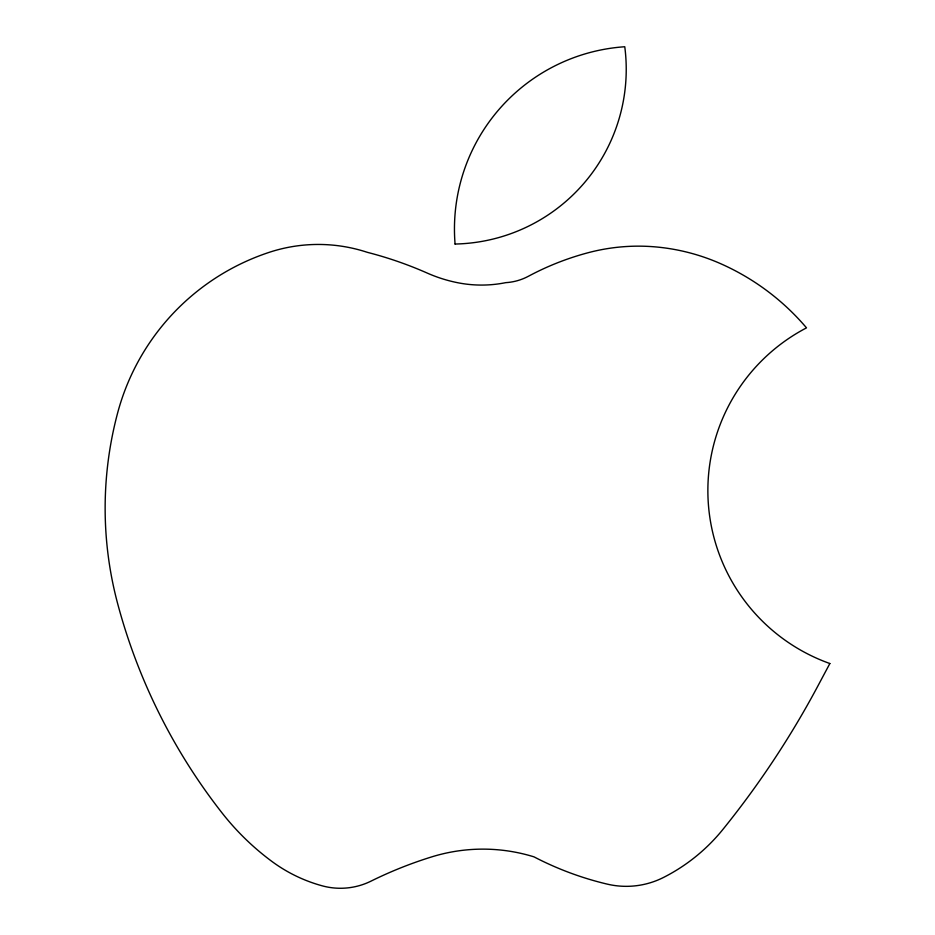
<?xml version="1.0" encoding="UTF-8"?>
<svg xmlns="http://www.w3.org/2000/svg" width="935" height="935" viewBox="0 0 935 935"><rect width="100%" height="100%" fill="white"/><g stroke="black" fill="none" stroke-linecap="round" stroke-linejoin="round"><path stroke-width="1.4" d="M829.859 663.523L818.978 683.929A909.638 909.638 0 0 1 722.942 829.38A182.442 182.442 0 0 1 663.686 877.369A82.631 82.631 0 0 1 607.201 884.113A315.913 315.913 0 0 1 534.037 856.869A172.835 172.835 0 0 0 431.771 856.869A411.377 411.377 0 0 0 371.066 881.109A69.085 69.085 0 0 1 322.283 885.842A152.008 152.008 0 0 1 271.653 861.252A258.866 258.866 0 0 1 222.214 813.134A582.891 582.891 0 0 1 117.635 603.578A369.874 369.874 0 0 1 117.635 412.943A232.09 232.09 0 0 1 269.257 252.321A156.648 156.648 0 0 1 367.303 252.321A384.028 384.028 0 0 1 427.342 273.125A145.322 145.322 0 0 0 457.332 282.65A122.24 122.24 0 0 0 505.742 282.65A54.978 54.978 0 0 0 528.462 276.234A276.807 276.807 0 0 1 588.138 252.719A196.069 196.069 0 0 1 658.111 247.144A205.548 205.548 0 0 1 720.71 263.717A240.014 240.014 0 0 1 806.508 327.858A183.564 183.564 0 0 0 829.859 663.523M455.076 244.035A174.751 174.751 0 0 0 624.767 46.75A182.641 182.641 0 0 0 455.076 244.035"/></g></svg>
